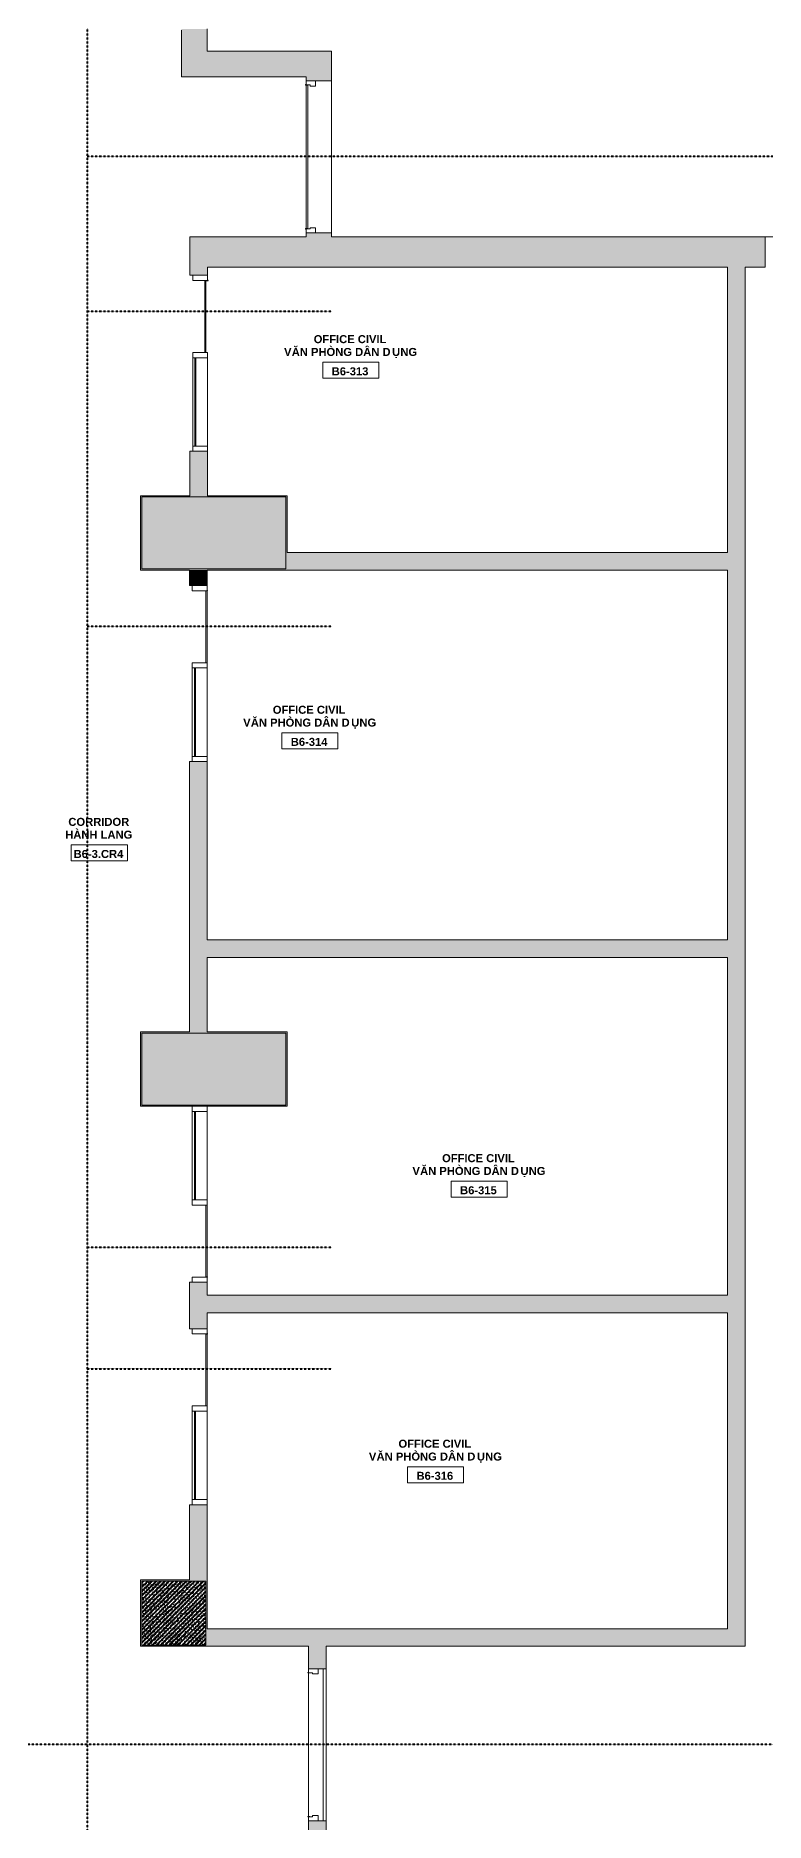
# Model space of a CAD drawing. Header units: millimetres. Extents: x -31340 to 17660, y 19597 to 75297.
# Drawn here: x -5115 to 3995, y 31333 to 53661 of the extents above; entities that cross this region are included whole.
import ezdxf

# ---------------------------------------------------------------- set-up
doc = ezdxf.new("R2010")
doc.units = ezdxf.units.MM
doc.linetypes.add('dash 1-1', pattern=[2, 1, -1])
for name, color, linetype, lineweight in [('A-AREA-IDEN', 2, 'Continuous', 9), ('A-DETL', 90, 'Continuous', 5), ('A-DOOR', 31, 'Continuous', 5), ('A-FLOR', 192, 'Continuous', 5), ('A-GLAZ-CURT', 52, 'Continuous', 5), ('A-GLAZ-CWMG', 51, 'Continuous', 5), ('A-WALL', 113, 'Continuous', 5), ('A-WALL-PATT', 111, 'Continuous', 5), ('S-COLS', 52, 'Continuous', 5)]:
    doc.layers.add(name, color=color, linetype=linetype, lineweight=lineweight)
doc.styles.add('Arial_B', font='arialbd.ttf', dxfattribs={"height": 100})
doc.styles.add('Arial_B_1', font='arialbd.ttf', dxfattribs={"height": 100})
pattern_1 = [(50, (0, 0), (63.763904, -5.57885), [6.668, -73.343]), (355, (0, 0), (-12.33488, 66.86951), [5.334, -58.674]), (100.451, (5.314, -0.465), (51.43036, 61.29098), [5.667, -62.332]), (46.184, (0, 17.78), (94.87722, -14.71484), [10.001, -110.014]), (96.636, (7.91, 16.55), (83.09115, 86.5993), [8.5, -93.497]), (351.184, (0, 17.78), (83.09204, 86.59928), [8.001, -88.011]), (21, (8.89, 13.335), (53.064487, -35.792726), [6.667, -73.342]), (326, (8.89, 13.335), (21.63066, 64.46546), [5.334, -58.674]), (71.451, (13.31, 10.35), (74.69646, 28.67237), [5.667, -62.332]), (37.5, (0, 0), (1.080413, 29.594271), [1.676, -56.286, 1.676, -57.887, -58.896]), (37.5, (0, 0), (1.080413, 29.594271), [-117.526, 1.676, -57.22]), (7.5, (0, 0), (23.386368, 35.063507), [1.676, -32.283, 1.676, -54.953, -22.447]), (7.5, (0, 0), (23.386368, 35.063507), [-90.589, 1.676, -20.771]), (327.5, (-19.825, 0), (47.456567, -2.005468), [1.676, -20.549, 1.676, -67.666, -92.011]), (327.5, (-19.825, 0), (47.456567, -2.005468), [-91.567, 1.676, -90.335]), (317.5, (-28.715, 0), (51.844948, 8.89904), [1.676, -27.216, 1.676, -44.374, -65.342]), (317.5, (-28.715, 0), (51.844948, 8.89904), [-74.943, 1.676, -63.665]), (45, (0, 0), (-26.715908, 26.715908), []), (45, (0, 10.89), (-26.715908, 26.715908), [])]

# ---------------------------------------------------------------- blocks, each defined once
blk = doc.blocks.new('M_Concrete-Square-Column - C1 - 800 X 800-V6-3rd Traffic Floor Plan - Pedestrian')
at = {"layer": 'S-COLS'}
h = blk.add_hatch(dxfattribs=at)
h.set_pattern_fill('FP_9', color=256, style=0, pattern_type=2)
h.set_pattern_definition([(50, (3389.934, -33947), (63.7639, -5.57885), [6.667, -73.342]), (355, (3389.934, -33947), (-12.33488, 66.86951), [5.334, -58.674]), (100.451, (3395.25, -33947.465), (51.43036, 61.29098), [5.667, -62.332]), (46.184, (3389.934, -33929.22), (94.87722, -14.71484), [10.001, -110.014]), (96.636, (3397.84, -33930.45), (83.09115, 86.5993), [8.5, -93.497]), (351.184, (3389.93, -33929.22), (83.09204, 86.59928), [8.001, -88.011]), (21, (3398.824, -33933.665), (53.06449, -35.79273), [6.667, -73.342]), (326, (3398.824, -33933.665), (21.63066, 64.46546), [5.334, -58.674]), (71.451, (3403.246, -33936.65), (74.69646, 28.67237), [5.667, -62.332]), (37.5, (3389.934, -33947), (1.080413, 29.594271), [1.676, -56.286, 1.676, -57.887, -58.896]), (37.5, (3389.934, -33947), (1.080413, 29.594271), [-117.526, 1.676, -57.22]), (7.5, (3389.934, -33947), (23.386368, 35.063507), [1.676, -32.283, 1.676, -54.953, -22.447]), (7.5, (3389.934, -33947), (23.386368, 35.063507), [-90.589, 1.676, -20.771]), (327.5, (3370.11, -33947), (47.456567, -2.005468), [1.676, -20.549, 1.676, -67.666, -92.012]), (327.5, (3370.11, -33947), (47.456567, -2.005468), [-91.567, 1.676, -90.335]), (317.5, (3361.22, -33947), (51.84495, 8.89904), [1.676, -27.216, 1.676, -44.374, -65.341]), (317.5, (3361.22, -33947), (51.84495, 8.89904), [-74.943, 1.676, -63.665]), (45, (3389.934, -33947), (-26.716616, 26.716616), []), (45, (3389.934, -33936.11), (-26.716616, 26.716616), [])])
h.paths.add_polyline_path([(400, -400), (400, 400), (-400, 400), (-400, -400), (41, -400)])
at = {"layer": 'S-COLS', "lineweight": 15}
for p, q in [((400, 400), (-400, 400)), ((-400, 400), (-400, -400)), ((400, -400), (400, 400)), ((-400, -400), (400, -400))]:
    blk.add_line(p, q, dxfattribs=at)
blk = doc.blocks.new('DP3-DF601-brick - DP3-DF601a - brick-10885538-3rd Traffic Floor Plan - Pedestrian')
at = {"layer": 'A-DOOR'}
for p, q in [((-901, 160), (-950, 160)), ((-950, 40), (-885, 40)), ((-900, 158), (-900, 144)), ((-900, 144), (-897, 144)), ((-900, 110), (-900, 144)), ((-885, 110), (-900, 110)), ((-897, 144), (-897, 163)), ((-885, 40), (-885, 110)), ((900, 110), (885, 110)), ((885, 110), (885, 40)), ((885, 40), (950, 40)), ((897, 163), (897, 144)), ((897, 144), (900, 144)), ((900, 144), (900, 158)), ((900, 144), (900, 110)), ((950, 160), (901, 160))]:
    blk.add_line(p, q, dxfattribs=at)
for centre, radius, start, end in [((-900, 163), 3, 0, 249.3211), ((-900, 163), 3, 58.6638, 131.9935), ((-900, 163), 3, 58.6638, 131.9935), ((-900, 163), 3, 58.6638, 131.9935), ((-900, 163), 3, 58.6638, 131.9935), ((-900, 163), 3, 58.6638, 131.9935), ((-900, 163), 3, 58.6638, 131.9935), ((-900, 163), 3, 58.6638, 131.9935), ((-902, 158), 2.19, 3.0662, 59.0753), ((900, 163), 3, 290.6789, 180), ((900, 163), 3, 48.0065, 121.3362), ((900, 163), 3, 48.0065, 121.3362), ((900, 163), 3, 48.0065, 121.3362), ((900, 163), 3, 48.0065, 121.3362), ((900, 163), 3, 48.0065, 121.3362), ((900, 163), 3, 48.0065, 121.3362), ((900, 163), 3, 48.0065, 121.3362), ((902, 158), 2.19, 120.9247, 176.9338)]:
    blk.add_arc(centre, radius, start, end, dxfattribs=at)
blk = doc.blocks.new('DP3-DF601-brick - DP3-DF601-brick-9481230-3rd Traffic Floor Plan - Pedestrian')
at = {"layer": 'A-DOOR'}
for p, q in [((-901, 110), (-950, 110)), ((-900, 108), (-900, 94)), ((-900, 94), (-897, 94)), ((-900, 60), (-900, 94)), ((-885, 60), (-900, 60)), ((-897, 94), (-897, 113)), ((-885, -10), (-885, 60)), ((900, 60), (885, 60)), ((885, 60), (885, -10)), ((897, 113), (897, 94)), ((897, 94), (900, 94)), ((900, 94), (900, 108)), ((900, 94), (900, 60)), ((950, 110), (901, 110)), ((-950, -10), (-885, -10)), ((885, -10), (950, -10))]:
    blk.add_line(p, q, dxfattribs=at)
for centre, radius, start, end in [((-900, 113), 3, 0, 249.3211), ((-900, 113), 3, 58.6638, 131.9935), ((-900, 113), 3, 58.6638, 131.9935), ((-900, 113), 3, 58.6638, 131.9935), ((-900, 113), 3, 58.6638, 131.9935), ((-900, 113), 3, 58.6638, 131.9935), ((-900, 113), 3, 58.6638, 131.9935), ((-900, 113), 3, 58.6638, 131.9935), ((-902, 108), 2.19, 3.0662, 59.0753), ((900, 113), 3, 290.6789, 180), ((900, 113), 3, 48.0065, 121.3362), ((900, 113), 3, 48.0065, 121.3362), ((900, 113), 3, 48.0065, 121.3362), ((900, 113), 3, 48.0065, 121.3362), ((900, 113), 3, 48.0065, 121.3362), ((900, 113), 3, 48.0065, 121.3362), ((900, 113), 3, 48.0065, 121.3362), ((902, 108), 2.19, 120.9247, 176.9338)]:
    blk.add_arc(centre, radius, start, end, dxfattribs=at)
blk = doc.blocks.new('System Panel - Glass 12mm-12434049-3rd Traffic Floor Plan - Pedestrian')
at = {"layer": 'A-GLAZ-CURT'}
for p, q in [((552.5, -26.5), (-552.5, -26.5)), ((-552.5, -26.5), (-552.5, -38.5)), ((-552.5, -38.5), (552.5, -38.5)), ((552.5, -38.5), (552.5, -26.5))]:
    blk.add_line(p, q, dxfattribs=at)
blk = doc.blocks.new('Rectangular Mullion - 185x65-11553737-3rd Traffic Floor Plan - Pedestrian')
at = {"layer": 'A-GLAZ-CWMG'}
for p, q in [((-3154, 48532), (-3154, 49567)), ((-2969, 49567), (-2969, 48532))]:
    blk.add_line(p, q, dxfattribs=at)
blk = doc.blocks.new('Rectangular Mullion - 185x65-11553743-3rd Traffic Floor Plan - Pedestrian')
at = {"layer": 'A-GLAZ-CWMG'}
for p, q in [((-65, 0), (-65, 169)), ((0, 0), (-65, 0)), ((-64, 185), (0, 185)), ((0, 185), (0, 0))]:
    blk.add_line(p, q, dxfattribs=at)
blk = doc.blocks.new('Rectangular Mullion - 185x65-11553767-3rd Traffic Floor Plan - Pedestrian')
at = {"layer": 'A-GLAZ-CWMG'}
for p, q in [((-32.5, 0), (-32.5, 185)), ((-32.5, 185), (32.5, 185)), ((32.5, 0), (-32.5, 0)), ((32.5, 185), (32.5, 0))]:
    blk.add_line(p, q, dxfattribs=at)
blk = doc.blocks.new('Rectangular Mullion - 185x65-11553785-3rd Traffic Floor Plan - Pedestrian')
at = {"layer": 'A-GLAZ-CWMG'}
for p, q in [((-3154, 49567), (-3154, 49637)), ((-2969, 49637), (-2969, 49567))]:
    blk.add_line(p, q, dxfattribs=at)
blk = doc.blocks.new('Rectangular Mullion - 185x65-11553748-3rd Traffic Floor Plan - Pedestrian')
at = {"layer": 'A-GLAZ-CWMG'}
for p, q in [((0, 185), (-65, 185)), ((-65, 185), (-65, 0)), ((-65, 0), (0, 0)), ((0, 0), (0, 185))]:
    blk.add_line(p, q, dxfattribs=at)
blk = doc.blocks.new('DP3-D502-Curtain - DP3-D502-Curtain-11571729-3rd Traffic Floor Plan - Pedestrian')
at = {"layer": 'A-DOOR'}
for p, q in [((447, -169), (447, -188)), ((450, -169), (447, -169)), ((450, -183), (450, -169))]:
    blk.add_line(p, q, dxfattribs=at)
for centre, radius, start, end in [((450, -188), 3, 180, 69.3211), ((450, -188), 3, 238.6638, 311.9935), ((450, -188), 3, 238.6638, 311.9935), ((450, -188), 3, 238.6638, 311.9935), ((450, -188), 3, 238.6638, 311.9935), ((450, -188), 3, 238.6638, 311.9935), ((450, -188), 3, 238.6638, 311.9935), ((450, -188), 3, 238.6638, 311.9935), ((452, -183), 2.19, 183.0662, 239.0753)]:
    blk.add_arc(centre, radius, start, end, dxfattribs=at)
blk = doc.blocks.new('System Panel - Glass 12mm-12434069-3rd Traffic Floor Plan - Pedestrian')
at = {"layer": 'A-GLAZ-CURT'}
for p, q in [((552.5, 38.5), (-552.5, 38.5)), ((-552.5, 38.5), (-552.5, 26.5)), ((-552.5, 26.5), (552.5, 26.5)), ((552.5, 26.5), (552.5, 38.5))]:
    blk.add_line(p, q, dxfattribs=at)
blk = doc.blocks.new('Rectangular Mullion - 185x65-11571825-3rd Traffic Floor Plan - Pedestrian')
at = {"layer": 'A-GLAZ-CWMG'}
for p, q in [((-3160, 40217), (-3160, 39182)), ((-2975, 39182), (-2975, 40217))]:
    blk.add_line(p, q, dxfattribs=at)
blk = doc.blocks.new('Rectangular Mullion - 185x65-11571833-3rd Traffic Floor Plan - Pedestrian')
at = {"layer": 'A-GLAZ-CWMG'}
for p, q in [((-65, 0), (0, 0)), ((-65, -169), (-65, 0)), ((0, 0), (0, -185)), ((0, -185), (-64, -185))]:
    blk.add_line(p, q, dxfattribs=at)
blk = doc.blocks.new('Rectangular Mullion - 185x65-11571826-3rd Traffic Floor Plan - Pedestrian')
at = {"layer": 'A-GLAZ-CWMG'}
for p, q in [((-32.5, 0), (32.5, 0)), ((-32.5, -185), (-32.5, 0)), ((32.5, 0), (32.5, -185)), ((32.5, -185), (-32.5, -185))]:
    blk.add_line(p, q, dxfattribs=at)
blk = doc.blocks.new('Rectangular Mullion - 185x65-11571828-3rd Traffic Floor Plan - Pedestrian')
at = {"layer": 'A-GLAZ-CWMG'}
for p, q in [((-3160, 39182), (-3160, 39112)), ((-2975, 39112), (-2975, 39182))]:
    blk.add_line(p, q, dxfattribs=at)
blk = doc.blocks.new('Rectangular Mullion - 185x65-11571838-3rd Traffic Floor Plan - Pedestrian')
at = {"layer": 'A-GLAZ-CWMG'}
for p, q in [((-65, 0), (-65, -185)), ((0, 0), (-65, 0)), ((0, -185), (0, 0)), ((-65, -185), (0, -185))]:
    blk.add_line(p, q, dxfattribs=at)
blk = doc.blocks.new('DP3-D502-Curtain - DP3-D502-Curtain-11571839-3rd Traffic Floor Plan - Pedestrian')
at = {"layer": 'A-DOOR'}
for p, q in [((447, 188), (447, 169)), ((447, 169), (450, 169)), ((450, 169), (450, 183))]:
    blk.add_line(p, q, dxfattribs=at)
for centre, radius, start, end in [((450, 188), 3, 290.6789, 180), ((450, 188), 3, 48.0065, 121.3362), ((450, 188), 3, 48.0065, 121.3362), ((450, 188), 3, 48.0065, 121.3362), ((450, 188), 3, 48.0065, 121.3362), ((450, 188), 3, 48.0065, 121.3362), ((450, 188), 3, 48.0065, 121.3362), ((450, 188), 3, 48.0065, 121.3362), ((452, 183), 2.19, 120.9247, 176.9338)]:
    blk.add_arc(centre, radius, start, end, dxfattribs=at)
blk = doc.blocks.new('Room Tag - Room Tag-8377849-3rd Traffic Floor Plan - Pedestrian')
at = {"layer": 'A-AREA-IDEN'}
for p, q in [((-7, -0.80625), (-7, -4.80625)), ((-7, -0.80625), (7, -0.80625)), ((7, -0.80625), (7, -4.80625)), ((-7, -4.80625), (7, -4.80625))]:
    blk.add_line(p, q, dxfattribs=at)

msp = doc.modelspace()

# ---------------------------------------------------------------- hatches: boundary and pattern name
at = {"layer": 'A-WALL-PATT'}
for points in [[(-2975, 53147), (-2975, 53747), (-3295, 53747), (-3295, 53147)], [(-1420, 53147), (-1420, 53467), (-2975, 53467), (-2975, 53147), (-1615, 53147)], [(-2969, 50667), (-2969, 50767), (-3174, 50767), (-3174, 51147), (-3189, 51147), (-3189, 50667), (-3174, 50667)], [(3525, 33532), (3745, 33532), (3745, 50767), (3525, 50767), (3525, 33752)], [(-2969, 48467), (-3189, 48467), (-3189, 47912), (-2969, 47912)], [(-3790, 46982), (-3790, 47912), (-3805, 47912), (-3805, 46982)], [(-2969, 47897), (-1990, 47897), (-1990, 47912), (-3790, 47912), (-3790, 47897), (-3189, 47897)], [(-1990, 46982), (-1975, 46982), (-1975, 47912), (-1990, 47912), (-1990, 46997)], [(-1975, 46982), (3525, 46982), (3525, 47202), (-1975, 47202)], [(-3195, 46982), (-1990, 46982), (-1990, 46997), (-3790, 46997), (-3790, 46982), (-3349, 46982)], [(-2975, 46790), (-2975, 46982), (-3195, 46982), (-3195, 46790)], [(-3195, 41212), (-2975, 41212), (-2975, 44590), (-3195, 44590), (-3195, 42071)], [(-2975, 42142), (3525, 42142), (3525, 42362), (-2975, 42362)], [(-3805, 40282), (-3790, 40282), (-3790, 41212), (-3805, 41212), (-3805, 40297)], [(-2975, 41197), (-1990, 41197), (-1990, 41212), (-3790, 41212), (-3790, 41197), (-3195, 41197)], [(-1975, 40282), (-1975, 41212), (-1990, 41212), (-1990, 40282)], [(-3790, 40282), (-1990, 40282), (-1990, 40297), (-3790, 40297)], [(-2975, 37502), (-2975, 38082), (-3195, 38082), (-3195, 37502)], [(3525, 37702), (3525, 37922), (-2975, 37922), (-2975, 37702), (-1037, 37702)], [(-3195, 34362), (-2975, 34362), (-2975, 35302), (-3195, 35302), (-3195, 35035)], [(-2990, 34347), (-2975, 34347), (-2975, 34362), (-3805, 34362), (-3805, 34347), (-3195, 34347)], [(-3790, 33532), (-3790, 34347), (-3805, 34347), (-3805, 33532)], [(-2990, 33532), (-2975, 33532), (-2975, 34347), (-2990, 34347), (-2990, 33547)], [(3525, 33532), (3525, 33752), (-2975, 33752), (-2975, 33532), (-1037, 33532)], [(-3349, 33532), (-2990, 33532), (-2990, 33547), (-3790, 33547), (-3790, 33532)]]:
    msp.add_hatch(color=256, dxfattribs=at).paths.add_polyline_path(points)
h = msp.add_hatch(color=256, dxfattribs=at)
h.paths.add_polyline_path([(-1615, 51147), (-1420, 51147), (-1420, 51197), (-1740, 51197), (-1740, 51147)])
h.paths.add_polyline_path([(-1615, 53097), (-1420, 53097), (-1420, 53147), (-1740, 53147), (-1740, 53097)])
h = msp.add_hatch(color=256, dxfattribs=at)
h.paths.add_polyline_path([(3995, 50767), (3995, 51147), (-3174, 51147), (-3174, 50767), (3745, 50767)])
h.paths.add_polyline_path([(7315, 50767), (7315, 51147), (5895, 51147), (5895, 50767), (7057, 50767)])
h = msp.add_hatch(color=256, dxfattribs=at)
h.paths.add_polyline_path([(-1490, 31072), (-1490, 31352), (-1710, 31352), (-1710, 31072), (-1615, 31072)])
h.paths.add_polyline_path([(-1615, 33252), (-1490, 33252), (-1490, 33532), (-1710, 33532), (-1710, 33252)])
at = {"layer": 'S-COLS'}
h = msp.add_hatch(dxfattribs=at)
h.set_pattern_fill('FP_1', color=256, style=0, pattern_type=2)
h.set_pattern_definition(pattern_1)
h.paths.add_polyline_path([(-3790, 46997), (-1990, 46997), (-1990, 47897), (-3790, 47897)])
h = msp.add_hatch(dxfattribs=at)
h.set_pattern_fill('FP_1', color=256, style=0, pattern_type=2)
h.set_pattern_definition(pattern_1)
h.paths.add_polyline_path([(-3790, 40297), (-1990, 40297), (-1990, 41197), (-3790, 41197), (-3790, 40899)])

# ---------------------------------------------------------------- linework, layer by layer
at = {"layer": 'A-DETL', "linetype": 'dash 1-1', "lineweight": 40}
for p, q in [((-4475, 72151), (-4475, 23251)), ((-4475, 52157), (15000, 52157)), ((-4475, 50219), (-1420, 50219)), ((-4475, 46282), (-1420, 46282)), ((-4475, 38522), (-1420, 38522)), ((-4475, 37002), (-1420, 37002)), ((4925, 32305), (-25155, 32305))]:
    msp.add_line(p, q, dxfattribs=at)
at = {"layer": 'A-FLOR'}
for p, q in [((-1717, 51247), (-1717, 53047)), ((-3004, 49702), (-3004, 50602)), ((-2990, 50602), (-2990, 49702)), ((-2990, 46722), (-2990, 45825)), ((-2975, 45825), (-2975, 46722)), ((-2990, 39047), (-2990, 38150)), ((-2975, 38150), (-2975, 39047)), ((-2990, 37434), (-2990, 36537)), ((-2975, 36537), (-2975, 37434)), ((-1525, 33252), (-1525, 31352))]:
    msp.add_line(p, q, dxfattribs=at)
at = {"layer": 'A-WALL', "lineweight": 15}
for p, q in [((-3295, 53732), (-3295, 53147)), ((-2975, 53467), (-2975, 53747)), ((-1420, 53467), (-2975, 53467)), ((-1420, 53097), (-1420, 53467)), ((-3295, 53147), (-1740, 53147)), ((-1740, 53147), (-1740, 53097)), ((-1740, 53097), (-1420, 53097)), ((-1740, 51147), (-3189, 51147)), ((-3189, 51147), (-3189, 50667)), ((-1740, 51197), (-1740, 51147)), ((-1420, 51197), (-1740, 51197)), ((-1420, 51147), (-1420, 51197)), ((3995, 51147), (-1420, 51147)), ((3995, 50767), (3995, 51147)), ((-2969, 50767), (3525, 50767)), ((-2969, 50667), (-2969, 50767)), ((3525, 50767), (3525, 47202)), ((3745, 50767), (3995, 50767)), ((3745, 33532), (3745, 50767)), ((-3189, 50667), (-2969, 50667)), ((-3189, 48467), (-3189, 47912)), ((-2969, 48467), (-3189, 48467)), ((-2969, 47912), (-2969, 48467)), ((-3805, 47912), (-3805, 46982)), ((-3189, 47912), (-3805, 47912)), ((-3790, 46997), (-3790, 47897)), ((-3790, 47897), (-1990, 47897)), ((-1975, 47912), (-2969, 47912)), ((-1990, 47897), (-1990, 46997)), ((-1975, 47202), (-1975, 47912)), ((3525, 47202), (-1975, 47202)), ((-3805, 46982), (-3195, 46982)), ((-1990, 46997), (-3790, 46997)), ((-3195, 46982), (-3195, 46790)), ((-2975, 46790), (-2975, 46982)), ((-2975, 46982), (3525, 46982)), ((3525, 46982), (3525, 42362)), ((-3195, 46790), (-2975, 46790)), ((-2975, 44590), (-3195, 44590)), ((-3195, 44590), (-3195, 41212)), ((-2975, 42362), (-2975, 44590)), ((3525, 42362), (-2975, 42362)), ((-2975, 42142), (3525, 42142)), ((-2975, 41212), (-2975, 42142)), ((3525, 42142), (3525, 37922)), ((-3805, 41212), (-3805, 40282)), ((-3195, 41212), (-3805, 41212)), ((-3790, 40297), (-3790, 41197)), ((-3790, 41197), (-1990, 41197)), ((-1975, 41212), (-2975, 41212)), ((-1990, 41197), (-1990, 40297)), ((-1975, 40282), (-1975, 41212)), ((-3805, 40282), (-1975, 40282)), ((-1990, 40297), (-3790, 40297)), ((-3195, 38082), (-3195, 37502)), ((-2975, 38082), (-3195, 38082)), ((-2975, 37922), (-2975, 38082)), ((3525, 37922), (-2975, 37922)), ((-2975, 37702), (3525, 37702)), ((-2975, 37502), (-2975, 37702)), ((3525, 37702), (3525, 33752)), ((-3195, 37502), (-2975, 37502)), ((-3195, 35302), (-3195, 34362)), ((-2975, 35302), (-3195, 35302)), ((-2975, 34362), (-2975, 35302)), ((-3195, 34362), (-3805, 34362)), ((-3805, 34362), (-3805, 33532)), ((-2975, 33752), (-2975, 34362)), ((3525, 33752), (-2975, 33752)), ((-3805, 33532), (-1710, 33532)), ((-1710, 33532), (-1710, 33252)), ((-1490, 33252), (-1490, 33532)), ((-1490, 33532), (3745, 33532)), ((-1710, 33252), (-1490, 33252)), ((-1710, 31352), (-1710, 31072)), ((-1490, 31352), (-1710, 31352)), ((-1490, 31072), (-1490, 31352))]:
    msp.add_line(p, q, dxfattribs=at)
at = {"layer": 'A-WALL'}
for p, q in [((-1740, 51250), (-1740, 53044)), ((-1420, 53097), (-1420, 51197)), ((3995, 51147), (5895, 51147)), ((-1710, 31405), (-1710, 33199)), ((-1490, 33252), (-1490, 31352))]:
    msp.add_line(p, q, dxfattribs=at)
at = {"layer": 'S-COLS', "lineweight": 15}
for p, q in [((-1990, 47897), (-3790, 47897)), ((-3790, 47897), (-3790, 46997)), ((-1990, 46997), (-1990, 47897)), ((-3790, 46997), (-1990, 46997)), ((-1990, 41197), (-3790, 41197)), ((-3790, 41197), (-3790, 40297)), ((-1990, 40297), (-1990, 41197)), ((-3790, 40297), (-1990, 40297))]:
    msp.add_line(p, q, dxfattribs=at)

# ---------------------------------------------------------------- block references
at = {"layer": 'A-AREA-IDEN', "xscale": 49.99999999999998, "yscale": 49.99999999999998, "zscale": 49.99999999999998}
for p in [(-1181, 49621), (-1692, 44989), (-4321, 43588), (422, 39386), (-122, 35816)]:
    msp.add_blockref('Room Tag - Room Tag-8377849-3rd Traffic Floor Plan - Pedestrian', p, dxfattribs=at)
at = {"layer": 'A-DOOR'}
for name, p, rotation in [('DP3-DF601-brick - DP3-DF601a - brick-10885538-3rd Traffic Floor Plan - Pedestrian', (-1580, 52147), 89.99999999999991), ('DP3-D502-Curtain - DP3-D502-Curtain-11571729-3rd Traffic Floor Plan - Pedestrian', (-3154, 50152), 89.99999999999991), ('DP3-D502-Curtain - DP3-D502-Curtain-11571729-3rd Traffic Floor Plan - Pedestrian', (-3160, 46275), 89.99999999999991), ('DP3-D502-Curtain - DP3-D502-Curtain-11571839-3rd Traffic Floor Plan - Pedestrian', (-3160, 38597), 269.9999999999994), ('DP3-D502-Curtain - DP3-D502-Curtain-11571729-3rd Traffic Floor Plan - Pedestrian', (-3160, 36987), 89.99999999999991), ('DP3-DF601-brick - DP3-DF601-brick-9481230-3rd Traffic Floor Plan - Pedestrian', (-1600, 32302), 89.99999999999991)]:
    msp.add_blockref(name, p, dxfattribs=dict(at, rotation=rotation))
at = {"layer": 'A-GLAZ-CURT'}
for name, p, rotation in [('System Panel - Glass 12mm-12434049-3rd Traffic Floor Plan - Pedestrian', (-3154, 49085), 89.99999999999991), ('System Panel - Glass 12mm-12434049-3rd Traffic Floor Plan - Pedestrian', (-3160, 45207), 89.99999999999991), ('System Panel - Glass 12mm-12434069-3rd Traffic Floor Plan - Pedestrian', (-3160, 39665), 269.9999999999994), ('System Panel - Glass 12mm-12434049-3rd Traffic Floor Plan - Pedestrian', (-3160, 35920), 89.99999999999991)]:
    msp.add_blockref(name, p, dxfattribs=dict(at, rotation=rotation))
at = {"layer": 'A-GLAZ-CWMG', "extrusion": (0, 0, -1)}
for name, p, rotation in [('Rectangular Mullion - 185x65-11553743-3rd Traffic Floor Plan - Pedestrian', (3154, 50667), 90.0000000000001), ('Rectangular Mullion - 185x65-11553767-3rd Traffic Floor Plan - Pedestrian', (3154, 49670), 90.0000000000001), ('Rectangular Mullion - 185x65-11553743-3rd Traffic Floor Plan - Pedestrian', (3160, 46790), 90.0000000000001), ('Rectangular Mullion - 185x65-11553767-3rd Traffic Floor Plan - Pedestrian', (3160, 45792), 90.0000000000001), ('Rectangular Mullion - 185x65-11571826-3rd Traffic Floor Plan - Pedestrian', (3160, 39080), 270.0000000000006), ('Rectangular Mullion - 185x65-11571833-3rd Traffic Floor Plan - Pedestrian', (3160, 38082), 270.0000000000006), ('Rectangular Mullion - 185x65-11553743-3rd Traffic Floor Plan - Pedestrian', (3160, 37502), 90.0000000000001), ('Rectangular Mullion - 185x65-11553767-3rd Traffic Floor Plan - Pedestrian', (3160, 36505), 90.0000000000001)]:
    msp.add_blockref(name, p, dxfattribs=dict(at, rotation=rotation))
at = {"layer": 'A-GLAZ-CWMG'}
for name, p in [('Rectangular Mullion - 185x65-11553785-3rd Traffic Floor Plan - Pedestrian', (0, 0)), ('Rectangular Mullion - 185x65-11553737-3rd Traffic Floor Plan - Pedestrian', (0, 0)), ('Rectangular Mullion - 185x65-11553785-3rd Traffic Floor Plan - Pedestrian', (-6, -3877)), ('Rectangular Mullion - 185x65-11553737-3rd Traffic Floor Plan - Pedestrian', (-6, -3877)), ('Rectangular Mullion - 185x65-11571825-3rd Traffic Floor Plan - Pedestrian', (0, 0)), ('Rectangular Mullion - 185x65-11571828-3rd Traffic Floor Plan - Pedestrian', (0, 0)), ('Rectangular Mullion - 185x65-11553785-3rd Traffic Floor Plan - Pedestrian', (-6, -13165)), ('Rectangular Mullion - 185x65-11553737-3rd Traffic Floor Plan - Pedestrian', (-6, -13165))]:
    msp.add_blockref(name, p, dxfattribs=at)
for name, p, rotation in [('Rectangular Mullion - 185x65-11553748-3rd Traffic Floor Plan - Pedestrian', (-3154, 48467), 269.9999999999999), ('Rectangular Mullion - 185x65-11553748-3rd Traffic Floor Plan - Pedestrian', (-3160, 44590), 269.9999999999999), ('Rectangular Mullion - 185x65-11571838-3rd Traffic Floor Plan - Pedestrian', (-3160, 40282), 89.9999999999994), ('Rectangular Mullion - 185x65-11553748-3rd Traffic Floor Plan - Pedestrian', (-3160, 35302), 269.9999999999999)]:
    msp.add_blockref(name, p, dxfattribs=dict(at, rotation=rotation))
at = {"layer": 'S-COLS', "lineweight": 15}
msp.add_blockref('M_Concrete-Square-Column - C1 - 800 X 800-V6-3rd Traffic Floor Plan - Pedestrian', (-3390, 33947), dxfattribs=at)

# ---------------------------------------------------------------- texts
at = {"layer": 'A-AREA-IDEN', "char_height": 100, "attachment_point": 1}
for s, insert, width, style in [('OFFICE CIVIL', (-1644, 49919), 1118.35, 'Arial_B'), ('\\fArial|b1|i0|c0|p34|;V', (-2014, 49759), 116.24, 'Arial_B'), ('ĂN PHÒNG DÂN D', (-1918, 49759), 1519.2, 'Arial_B'), ('\\fArial|b1|i0|c254|p34|;Ụ', (-665, 49759), 124.26, 'Arial_B_1'), ('NG', (-562, 49759), 256.54, 'Arial_B'), ('B6-313', (-1419, 49517), 565.19, 'Arial_B'), ('\\fArial|b1|i0|c0|p34|;V', (-2525, 45127), 116.24, 'Arial_B'), ('ĂN PHÒNG DÂN D', (-2429, 45127), 1519.2, 'Arial_B'), ('OFFICE CIVIL', (-2155, 45287), 1118.35, 'Arial_B'), ('\\fArial|b1|i0|c254|p34|;Ụ', (-1176, 45127), 124.26, 'Arial_B_1'), ('NG', (-1073, 45127), 256.54, 'Arial_B'), ('B6-314', (-1930, 44886), 565.19, 'Arial_B'), ('CORRIDOR', (-4708, 43886), 933.97, 'Arial_B'), ('HÀNH LANG', (-4747, 43726), 1030.17, 'Arial_B'), ('B6-3.CR4', (-4642, 43485), 765.61, 'Arial_B'), ('\\fArial|b1|i0|c0|p34|;V', (-411, 39523), 116.24, 'Arial_B'), ('ĂN PHÒNG DÂN D', (-315, 39523), 1519.2, 'Arial_B'), ('OFFICE CIVIL', (-41, 39683), 1118.35, 'Arial_B'), ('\\fArial|b1|i0|c254|p34|;Ụ', (938, 39523), 124.26, 'Arial_B_1'), ('NG', (1041, 39523), 256.54, 'Arial_B'), ('B6-315', (184, 39282), 565.19, 'Arial_B'), ('\\fArial|b1|i0|c0|p34|;V', (-955, 35954), 116.24, 'Arial_B'), ('ĂN PHÒNG DÂN D', (-859, 35954), 1519.2, 'Arial_B'), ('OFFICE CIVIL', (-585, 36114), 1118.35, 'Arial_B'), ('\\fArial|b1|i0|c254|p34|;Ụ', (394, 35954), 124.26, 'Arial_B_1'), ('NG', (497, 35954), 256.54, 'Arial_B'), ('B6-316', (-360, 35713), 565.19, 'Arial_B')]:
    msp.add_mtext(s, dxfattribs=dict(at, insert=insert, width=width, style=style))

doc.saveas('drawing.dxf')
